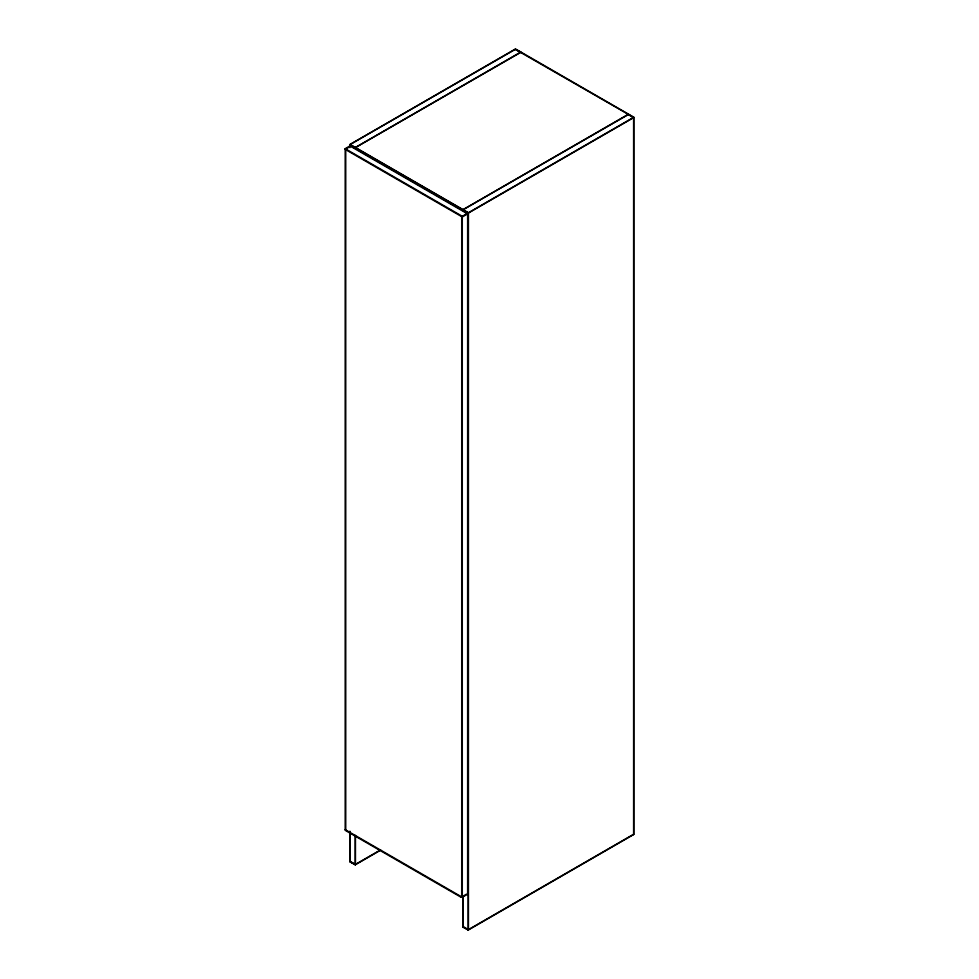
<?xml version="1.0" encoding="UTF-8"?>
<svg xmlns="http://www.w3.org/2000/svg" width="979" height="979" viewBox="0 0 979 979"><rect width="100%" height="100%" fill="white"/><g stroke="black" fill="none" stroke-linecap="round" stroke-linejoin="round"><path stroke-width="1.47" d="M349.907 147.633L349.907 144.574L515.529 48.95L633.829 117.247L633.829 834.426L468.207 930.05L462.883 926.978L462.883 896.397M520.608 52.156L515.284 49.354L350.139 144.439L468.439 212.737L468.439 929.915L462.883 926.978M466.432 894.194L461.109 897.266L345.171 830.327L345.171 148.673L350.494 145.602L467.619 213.214L467.619 894.194L462.296 897.266L345.171 829.641M399.836 174.764L350.494 146.275L345.171 149.359L462.296 216.971L467.619 213.899L444.625 200.622M355.23 147.645L520.852 52.022M520.608 52.438L355.463 147.511M462.883 209.8L628.506 114.176M349.907 144.574L468.439 213.006L633.597 117.664L628.273 114.592L463.116 209.665M345.171 148.673L462.296 216.286L467.619 213.214M633.829 117.247L468.207 212.871L468.207 930.05M349.907 831.171L349.907 861.753L355.463 864.69L355.463 835.381M380.562 849.919L355.463 864.408L350.139 861.336M349.907 861.753L355.23 864.824L380.562 850.188M633.597 834.292L468.439 929.646L463.116 926.562M400.497 175.155L405.098 177.811M405.759 178.19L432.082 193.389M432.767 193.781L443.928 200.218M633.597 834.561L633.597 117.382L515.284 49.354M463.116 896.005L463.116 926.844M462.296 216.286L462.296 897.266M461.696 216.628L461.696 896.923M461.109 896.58L461.109 897.266M355.23 835.772L355.23 864.824M350.494 145.602L350.494 146.275M350.139 832.309L350.139 861.618M345.758 149.689L345.758 829.984"/></g></svg>
